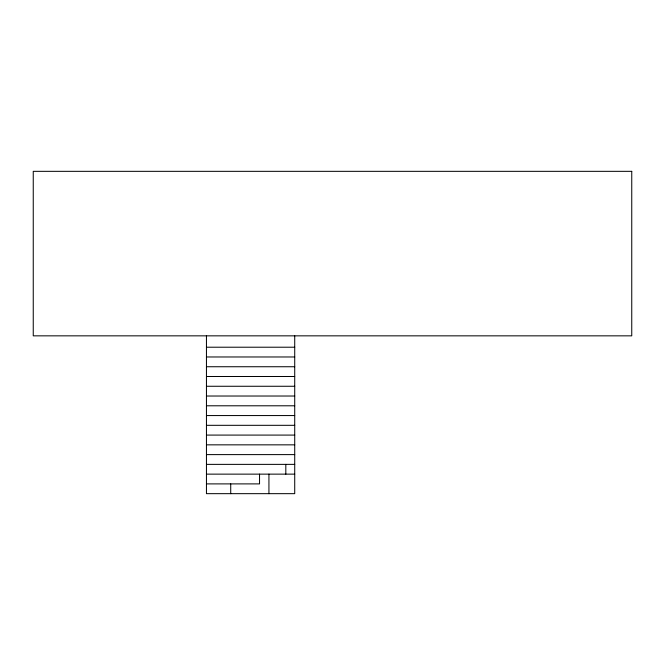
<?xml version="1.0" encoding="UTF-8"?>
<svg xmlns="http://www.w3.org/2000/svg" width="665" height="665" viewBox="0 0 665 665"><rect width="100%" height="100%" fill="white"/><g stroke="black" fill="none" stroke-linecap="round" stroke-linejoin="round"><path stroke-width="1" d="M206.449 347.213L294.72 347.213M206.449 356.972L294.72 356.972M206.449 366.739L294.72 366.739M206.449 376.498L294.72 376.498M206.449 386.265L294.72 386.265M206.449 396.024L294.72 396.024M206.449 405.791L294.72 405.791M206.449 415.559L294.72 415.559M206.449 425.317L294.72 425.317M206.449 435.085L294.72 435.085M206.449 444.843L294.72 444.843M206.449 454.611L294.72 454.611M206.449 464.37L294.72 464.37M206.449 474.137L294.72 474.137M206.449 483.896L259.541 483.896L259.541 474.137M294.72 335.842L294.72 493.663L206.449 493.663L206.449 335.775M285.817 464.37L285.817 474.137M268.934 474.137L268.934 493.663M230.722 483.896L230.722 493.663M631.75 171.337L33.25 171.337L33.25 335.842L631.75 335.842L631.75 171.337"/></g></svg>
